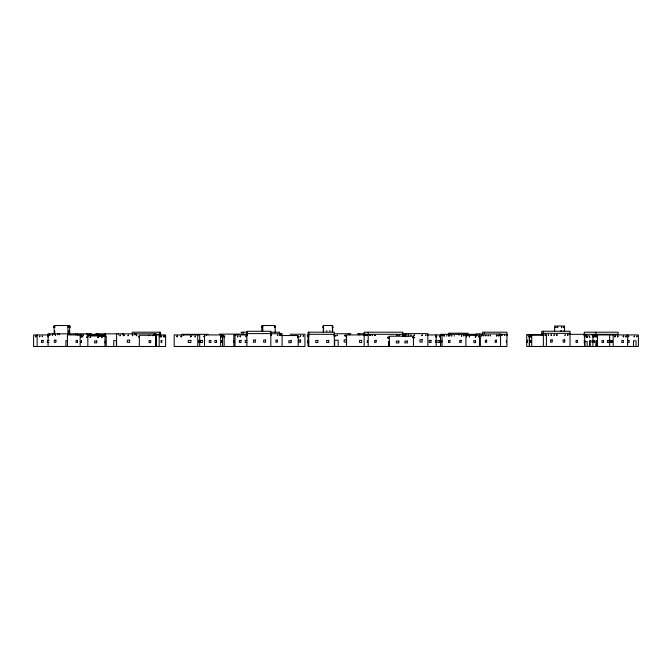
<?xml version="1.0" encoding="UTF-8"?>
<svg xmlns="http://www.w3.org/2000/svg" width="672" height="672" viewBox="0 0 672 672"><rect width="100%" height="100%" fill="white"/><g stroke="black" fill="none" stroke-linecap="round" stroke-linejoin="round"><path stroke-width="1.01" d="M53.794 326.726L54.776 326.726M70.014 326.726L68.149 326.726L68.191 327.34L70.014 327.34L69.972 326.726M274.361 326.726L275.57 326.726M332.405 326.726L332.959 327.34L332.405 327.34L332.564 326.726M54.776 327.34L53.794 327.34L53.836 326.726M274.361 327.34L275.57 327.34L275.554 326.726M323.526 327.34L322.963 327.34L323.005 326.726L323.526 326.726L323.366 327.34M54.81 330.985L54.81 333.068M326.197 330.985L327.146 330.985M329.414 330.985L330.355 330.985M560.54 330.901L561.658 330.901M563.867 330.901L564.556 330.901M247.43 332.203L241.189 332.203L241.189 334.328L247.363 334.328M270.253 332.203L279.611 332.203L279.611 334.328M541.783 333.354L570.007 333.354M246.893 333.598L270.816 333.598M270.648 333.724L282.089 333.724L282.089 346.483M334.48 333.757L350.893 333.757M357.395 333.782L364.955 333.782M402.587 333.782L409.273 333.782M91.409 333.841L48.09 333.841L48.09 346.483M95.768 333.841L156.19 333.841L156.19 346.483M219.358 334.127L239.669 334.127M90.989 334.328L96.424 334.328M155.291 334.328L160.549 334.328L160.549 332.203L132.308 332.203L132.308 334.328M181.961 334.328L208.118 334.328M290.102 334.244L304.937 334.244L304.937 346.483L174.199 346.483L174.199 334.933L199.71 334.933L199.71 346.483M308.07 334.328L334.32 334.328M364.165 334.328L402.864 334.328M477.103 334.328L440.563 334.328L440.563 346.483M499.808 334.328L506.94 334.328M569.386 334.328L618.131 334.328L618.131 332.203L584.304 332.203L584.304 334.328M49.006 334.471L48.308 334.471L48.367 335.11M52.66 334.471L52.298 335.101M55.112 334.471L55.574 335.101L55.213 334.471M80.724 334.471L80.262 335.101M83.21 334.471L83.672 334.471L83.311 335.101M89.3 334.471L88.192 334.471L88.25 335.11L89.3 335.11L89.3 334.471L89.242 335.11M95.432 334.471L95.432 335.11L95.416 334.471L96.692 334.471M97.717 334.471L97.356 335.101M466.889 334.589L477.002 334.589M542.514 334.522L526.697 334.522L526.697 346.483L638.4 346.483L638.4 334.933L592.183 334.933L592.284 335.546M545.622 334.664L545.975 335.328L545.672 334.664M556.618 335.328L557.021 334.664L556.668 335.328M567.974 334.664L567.622 335.328L568.025 334.664M246.893 334.891L246.137 334.891L246.137 335.53L246.893 335.53M270.816 334.891L271.564 334.891L271.564 335.53L270.816 335.53M529.334 334.816L542.413 334.816M48.972 334.933L33.6 334.933L33.6 346.483L165.64 346.483L165.64 334.933L155.056 334.933M82.051 334.933L67.444 334.933L67.444 346.483M89.208 334.942L105.344 334.942M247.372 334.933L233.856 334.933L233.856 346.483M364.073 334.933L364.006 335.546L365.106 335.546L365.106 334.933L346.567 334.933L346.567 346.483M365.551 335.546L367.231 335.546L367.231 334.933L365.551 334.933L365.618 335.546M427.249 334.933L444.688 334.933M501.724 334.933L502.118 335.546L501.757 334.933M584.128 334.933L586.471 334.933L586.471 335.546L584.774 335.546M48.308 335.11L49.006 335.11M52.198 335.101L52.66 335.101L52.634 333.841M465.419 335.286L480.094 335.286L480.094 346.483M483.529 335.219L483.806 335.84M486.15 335.219L485.873 335.84M488.401 335.219L488.124 335.84M490.106 335.219L490.384 335.84M548.596 335.328L548.192 334.664L548.545 335.328M564.934 335.328L565.286 334.664L564.984 335.328M222.138 335.395L224.162 335.395L224.162 346.483M281.719 335.538L298.2 335.538L298.2 346.483M308.725 335.546L307.322 335.546L307.331 336.151L308.725 336.151M333.959 335.546L335.068 335.546L334.984 336.151L334.832 335.546M372.616 335.546L372.187 334.933L372.498 335.546M446.712 335.546L446.662 336.151M449.257 335.546L448.896 336.151L449.215 335.546M454.264 335.546L454.213 336.151M461.353 335.546L461.395 336.151M463.764 335.546L463.806 336.151M592.183 335.546L592.922 335.546M403.082 335.63L405.157 335.63M483.924 335.84L483.647 335.219M485.755 335.84L486.032 335.219M488.006 335.84L488.284 335.219M490.501 335.84L490.224 335.219M584.707 335.84L589.806 335.84M87.696 335.975L106.243 335.975L106.243 346.483M67.385 336.151L67.318 336.756M82.076 336.151L82.69 336.151L82.69 336.756L82.076 336.756L82.076 336.151L82.144 336.756M98.818 336.101L100.136 336.101M101.758 336.101L103.076 336.101M103.211 336.101L103.841 336.101M103.984 336.101L105.328 336.101M155.862 336.151L156.5 336.151L156.5 336.756L155.862 336.756M176.812 336.151L177.467 336.151M181.692 336.151L181.037 336.151L181.037 336.756L181.692 336.756L181.692 336.151L181.616 336.756M190.436 336.151L191.092 336.151L191.092 336.756L190.436 336.756L190.436 336.151L190.512 336.756M204.733 336.151L204.053 336.151L204.053 336.756L204.733 336.756M237.418 336.756L237.838 336.151L237.468 336.756M240.072 336.756L240.484 336.151L240.122 336.756M333.959 336.151L335.068 336.151M346.567 336.151L345.719 336.151L345.719 336.756L346.567 336.756M435.775 336.151L436.708 336.151L436.674 336.756L435.775 336.756M530.292 336.151L531.401 336.151L531.401 336.756L530.292 336.756L530.351 336.151M584.774 336.151L585.295 335.546M597.022 336.151L596.308 336.151L596.308 336.756L597.022 336.756L596.912 336.151M139.339 336.462L138.701 336.462L138.701 337.05L139.339 337.05M155.576 336.462L156.215 336.462L156.215 337.05L155.576 337.05M466.402 336.462L466.838 336.462L466.452 337.05M469.174 336.462L469.602 337.05L469.224 336.462M478.666 336.462L478.237 337.05L478.615 336.462M224.053 336.563L224.759 336.563L224.75 337.151L224.053 337.151M297.805 336.697L298.973 336.697L298.973 337.268L297.805 337.268M81.648 336.756L80.556 336.756L80.556 336.151L81.648 336.151L81.589 336.756M195.502 336.756L194.846 336.756L194.846 336.151L195.502 336.151L195.426 336.756M584.245 336.907L584.245 337.436M589.806 336.907L589.806 337.436M87.024 337.084L86.486 337.084L87.024 337.638M101.959 337.638L101.422 337.084L101.9 337.638M389.105 337.831L387.744 337.831L387.744 337.285L389.105 337.285L389.054 337.831M412.818 337.285L414.162 337.285L414.112 337.831L412.818 337.831M49.006 340.41L47.351 340.41L47.351 342.493L49.006 342.493M246.868 340.41L245.213 340.41L245.213 342.493L246.868 342.493M308.473 340.41L308.431 342.493M435.742 340.41L435.742 342.493M441.084 340.41L440.966 342.493M583.943 340.41L584.774 340.41M627.598 340.41L629.168 340.41L629.168 342.493L627.598 342.493M67.721 340.578L65.932 340.578L65.932 346.483M308.658 340.805L308.591 346.483M590.478 340.805L589.478 340.805L589.478 346.483M596.929 340.805L595.879 340.805L595.879 346.483M583.943 342.493L584.774 342.493M636.023 346.483L636.023 340.805L633.511 340.805L633.511 346.483M627.656 334.933L627.656 346.483M626.27 336.151L626.27 336.756M626.052 336.151L626.052 336.756M623.557 336.151L623.557 336.756M623.339 336.151L623.339 336.756M617.778 336.151L617.778 336.756M617.56 336.151L617.56 336.756M615.182 336.151L615.182 336.756M614.964 336.151L614.964 336.756M613.166 334.933L613.166 346.483M609.655 334.933L609.655 346.483M597.475 334.933L597.475 346.483M596.702 340.805L596.702 346.483M596.417 336.151L596.417 336.756M596.056 336.151L596.056 336.756M595.829 332.203L595.829 334.328M595.56 336.151L595.56 336.756M594.224 336.151L594.224 336.756M593.729 336.151L593.729 336.756M593.62 336.151L593.62 336.756M593.519 336.151L593.519 336.756M593.401 336.151L593.401 336.756M593.023 334.933L593.023 335.546M592.922 334.933L592.889 346.483M592.813 334.933L592.813 335.546M590.234 340.805L590.234 346.483M589.596 336.907L589.596 337.436M587.118 336.907L587.118 337.436M587.177 346.483L587.126 341.51L584.573 341.51L584.573 346.483M586.908 336.907L586.908 337.436M586.37 334.933L586.37 335.546M585.732 334.933L585.841 335.546M585.631 334.933L585.631 335.546M585.522 334.933L585.522 335.546M584.993 334.933L584.892 335.546M584.774 334.328L584.774 346.483M584.623 341.51L584.623 346.483M583.724 334.328L583.724 335.244M570.007 346.483L570.007 331.229L541.783 331.229L541.808 335.462M567.672 334.664L567.672 335.328M564.556 331.17L564.556 326.029L554.618 326.029L554.618 331.17M556.97 334.664L556.97 335.328M551.393 334.664L551.393 335.328M546.386 346.483L546.386 334.933L529.267 334.933L529.267 346.483M543.379 331.229L543.379 346.483M531.72 334.933L531.72 346.483M531.342 336.151L531.342 336.756M530.981 336.151L530.981 336.756M530.922 336.151L530.922 336.756M530.771 336.151L530.712 336.756M530.401 334.522L530.401 335.462M529.687 336.151L529.628 336.756M529.494 334.522L529.494 346.483M529.402 336.151L529.402 336.756M529.049 336.151L529.049 336.756M527.881 334.522L527.881 335.462M507.234 334.933L507.217 335.546M507.091 334.933L507.074 335.546M506.738 334.933L506.722 335.546M506.596 334.933L506.579 335.546M506.386 340.41L506.386 342.493M500.564 346.483L500.564 333.967L476.112 333.967L476.112 336.05M498.977 335.219L498.977 335.84M498.817 335.219L498.817 335.84M496.877 335.219L496.877 335.84M496.717 335.219L496.717 335.84M484.52 332.203L484.52 334.328M482.588 334.328L482.588 332.203L506.94 332.203L506.94 346.483L308.07 346.483L308.07 332.203L334.32 332.203L334.32 346.483M481.799 335.219L481.799 335.84M481.639 335.219L481.639 335.84M479.774 333.967L479.774 346.483M475.39 336.462L475.39 337.05M475.062 334.328L475.062 335.244M468.426 334.538L468.409 335.202M468.283 334.538L468.3 335.202M467.964 335.252L467.964 333.211L448.661 333.211L448.661 335.252M467.737 334.538L467.72 335.202L467.636 334.538M467.485 334.538L467.502 335.202M467.376 334.538L467.376 335.202M465.898 334.328L465.898 346.483M464.638 334.328L464.638 335.244M463.361 334.328L463.361 335.244M461.664 335.546L461.664 336.151M459.068 334.328L459.068 335.244M449.938 333.211L449.938 335.252M449.812 335.202L449.828 334.538L448.19 334.538L448.19 335.202M449.711 334.538L449.694 335.202M449.266 334.538L449.291 335.202M449.182 334.538L449.165 335.202M449.047 334.538L449.03 335.202M448.946 335.546L448.946 336.151M448.904 334.538L448.888 335.202M448.594 334.538L448.61 335.202M448.476 334.538L448.459 335.202M448.342 334.538L448.325 335.202M443.1 334.328L443.1 335.244M442.033 334.328L442.033 346.483M441.823 334.328L441.823 335.244M439.942 336.151L439.942 336.756M439.606 336.151L439.606 336.756M436.17 334.933L436.17 346.483M435.96 336.151L435.985 336.756M435.809 336.151L435.809 336.756M427.862 346.483L427.862 333.631L408.274 333.631L408.274 336.596M413.431 346.483L413.431 336.21L389.29 336.21L389.29 346.483M413.162 337.285L413.213 337.831M406.493 333.782L406.493 334.782M405.695 333.782L405.695 336.714M405.023 335.118L405.157 335.79L405.157 335.118L403.183 335.118L403.183 335.79M404.359 335.118L404.359 335.79M404.225 335.118L404.225 335.79M404.116 335.118L404.116 335.79M403.981 335.118L403.981 335.79M403.318 335.118L403.318 335.79M402.864 336.353L402.864 332.203L364.165 332.203L364.165 346.483M399.538 334.933L399.538 335.546M399.336 334.933L399.336 335.546M396.967 334.933L396.967 335.546M396.766 334.933L396.766 335.546M388.962 346.483L388.962 341.426L388.618 346.483M388.105 337.285L388.156 337.831M387.794 337.285L387.794 337.831M375.043 334.933L375.043 335.546M374.842 334.933L374.842 335.546M372.296 334.933L372.296 335.546M370.205 334.933L370.205 335.546M370.003 334.933L370.003 335.546M368.206 332.203L368.206 346.483M367.164 334.933L367.164 335.546M366.618 334.933L366.668 335.546M366.601 334.933L366.601 335.546M366.173 334.933L366.055 335.546M365.039 334.933L365.039 335.546M364.56 334.933L364.552 335.546M364.484 334.933L364.484 335.546M359.537 333.782L359.537 334.782M358.806 333.782L358.806 334.782M349.642 333.757L349.642 334.757M348.844 333.757L348.844 334.757M338.15 346.483L338.159 340.217L334.673 340.217L334.681 346.483M334.765 335.546L334.774 336.151M332.766 326.726L332.808 327.34M332.64 332.254L332.64 325.517L323.291 325.517L323.291 332.254M332.38 325.517L332.38 332.254M323.551 325.517L323.551 332.254M323.165 326.726L323.114 327.34M308.784 332.203L308.658 346.483M308.566 335.546L308.641 336.151M308.49 335.546L308.431 336.151M308.196 335.546L308.204 336.151M307.852 335.546L307.919 336.151M307.776 336.151L307.684 335.546L307.616 336.151M307.406 335.546L307.39 336.151M298.721 336.697L298.754 337.268M298.057 336.697L298.057 337.268M280.921 333.724L280.921 334.681M275.419 326.726L275.402 327.34M275.167 332.254L275.167 325.517L261.828 325.517L261.828 331.288M275.041 326.726L275.016 327.34M274.898 326.726L274.865 327.34M274.546 326.726L274.52 327.34M270.816 346.483L270.816 331.288L246.893 331.288L246.893 346.483M262.769 325.517L262.769 331.288M262.466 326.726L262.483 327.34M262.139 326.726L262.088 327.34M261.954 326.726L261.971 327.34M261.61 326.726L261.584 327.34M246.338 336.151L246.338 336.756M243.205 332.203L243.205 334.328M240.433 336.151L240.433 336.756M237.787 336.151L237.787 336.756M235.04 334.933L235.04 346.483M222.575 346.483L222.575 334.933L204.49 334.933L204.49 346.483M222.34 336.151L222.39 336.756M222.02 336.151L221.819 336.756M221.466 336.151L221.516 336.756M221.189 336.151L221.239 336.756M220.886 336.151L220.886 336.756M220.609 334.933L220.609 346.483M206.438 334.328L206.438 335.244M204.464 336.151L204.422 336.756M204.095 336.151L204.095 336.756M197.761 334.933L197.761 346.483M191.016 336.151L191.016 336.756M183.641 334.328L183.641 335.244M181.112 336.151L181.112 336.756M177.391 336.151L177.467 336.756L176.812 336.756L176.887 336.151M165.27 336.151L165.27 336.756M164.909 336.151L164.909 336.756M164.119 336.151L164.119 336.756M163.75 336.151L163.75 336.756M161.532 336.151L161.532 336.756M161.171 336.151L161.171 336.756M160.331 336.151L160.331 336.756M159.961 336.151L159.961 336.756M159.466 332.203L159.466 334.328M159.18 334.933L159.18 346.483M155.862 334.933L155.862 346.483M155.576 346.483L155.576 335.278L139.339 335.278L139.339 346.483M154.258 333.841L154.258 334.79M153.166 335.74L153.166 335.11L152.645 335.74M149.176 335.74L149.176 335.11L148.646 335.74M135.803 333.841L135.803 334.79M134.728 333.841L134.728 334.79M123.253 333.841L123.253 334.79M122.766 333.841L122.766 334.79M118.549 333.841L118.549 334.79M116.617 333.841L116.617 346.483M116.399 346.483L116.407 340.578L113.753 340.578L113.77 346.483M105.386 333.841L105.386 334.79M104.975 335.975L104.975 346.483M104.899 333.841L104.899 334.79M103.278 335.101L102.917 334.471L102.95 335.101M101.472 337.084L101.472 337.638M100.372 335.101L100.338 334.471L99.977 335.101M98.053 333.841L98.053 334.79M97.826 337.084L97.826 337.638M97.684 334.471L97.717 335.101M96.986 333.841L96.986 334.79M96.365 334.471L96.382 335.11M96.214 334.471L96.197 335.11M96.071 334.471L96.054 335.11M95.726 334.471L95.743 335.11M95.575 334.471L95.6 335.11M91.174 335.11L91.123 334.471L89.552 334.471L89.611 335.11L90.686 335.11L90.686 334.471M90.628 335.11L90.544 334.471L90.485 335.11M90.182 334.471L90.241 335.11M90.082 333.841L90.048 335.11M88.67 334.471L88.612 335.11M87.839 333.841L87.839 346.483M86.965 337.084L86.965 337.638M86.864 333.841L86.864 334.79M83.572 334.471L83.572 335.101M82.622 336.151L82.622 336.756M81.169 336.151L81.169 336.756M81.043 336.151L81.102 336.756M80.623 334.471L80.724 335.101M80.615 336.151L80.615 336.756M80.363 334.471L80.363 335.101M80.153 334.933L80.153 346.483M77.809 335.101L77.809 334.471L77.347 335.101M77.708 334.471L77.708 335.101M77.448 334.471L77.448 335.101M76.986 333.841L76.986 334.79M75.516 333.841L75.516 334.79M69.712 326.726L69.67 327.34M69.67 334.177L69.67 325.517L54.155 325.517L54.155 334.177M68.746 326.726L68.788 327.34M68.443 326.726L68.477 327.34M67.914 325.517L67.914 334.177M59.262 333.841L59.262 334.79M57.784 333.841L57.784 334.79M55.474 334.471L55.474 335.101M54.096 326.726L54.096 327.34M52.559 334.471L52.559 335.101M49.93 334.471L49.93 335.101M49.669 334.471L49.669 335.101M49.417 333.841L49.417 334.79M37.145 334.933L37.145 346.483M35.96 336.151L35.96 336.756M35.675 336.151L35.675 336.756M262.643 326.726L261.433 326.726L261.458 327.34L262.643 327.34L262.643 326.726M555.996 327.113L555.752 327.65L555.996 327.113M557.777 327.113L557.533 327.65L557.777 327.113M561.75 327.113L561.506 327.65L561.75 327.113M563.606 327.113L563.363 327.65L563.606 327.113M68.998 330.985L68.813 333.068L68.998 330.985M50.03 334.471L49.568 335.101L50.03 334.471M551.443 334.664L551.04 335.328L551.443 334.664M554.333 334.664L553.93 335.328L554.333 334.664M277.855 335L277.536 335.639L277.855 335M280.266 335L279.947 335.639L280.266 335M370.322 334.933L369.886 335.546L370.322 334.933M375.152 334.933L374.724 335.546L375.152 334.933M397.076 334.933L396.648 335.546L397.076 334.933M399.655 334.933L399.227 335.546L399.655 334.933M403.015 334.933L402.948 335.546L403.015 334.933M410.995 334.984L410.516 335.664L410.995 334.984M414.506 334.984L414.019 335.664L414.506 334.984M422.318 334.984L421.84 335.664L422.318 334.984M425.981 334.984L425.502 335.664L425.981 334.984M504.773 334.933L504.403 335.546L504.739 334.933M507.377 334.933L506.436 334.933L506.436 335.546L507.377 335.546L507.36 334.933M120.464 335.11L119.944 335.74L120.464 335.11M124.295 335.11L123.766 335.74L124.295 335.11M128.528 335.11L127.999 335.74L128.528 335.11M132.821 335.11L132.292 335.74L132.821 335.11M136.819 335.11L136.29 335.74L136.819 335.11M337.453 335.093L336.941 335.765L337.453 335.093M345.24 335.093L344.761 335.765L345.24 335.093M481.908 335.219L481.522 335.84L481.908 335.219M496.994 335.219L496.6 335.84L496.994 335.219M499.094 335.219L498.7 335.84L499.094 335.219M300.745 335.53L300.376 336.176L300.745 335.53M303.517 335.53L303.156 336.176L303.517 335.53M444.402 335.546L444.041 336.151L444.402 335.546M451.853 335.546L451.534 336.151L451.802 335.546M36.128 336.151L35.515 336.151L35.515 336.756L36.128 336.756L36.128 336.151M39.9 336.151L39.53 336.756L39.9 336.151M42.554 336.151L42.193 336.756L42.554 336.151M48.476 336.151L48.115 336.756L48.476 336.151M160.482 336.151L159.802 336.151L159.802 336.756L160.482 336.756L160.482 336.151M161.692 336.151L161.011 336.151L161.011 336.756L161.692 336.756L161.692 336.151M164.279 336.151L163.59 336.151L163.59 336.756L164.279 336.756L164.279 336.151M165.43 336.151L164.749 336.151L164.749 336.756L165.43 336.756L165.43 336.151M223.02 336.151L220.836 336.151L220.836 336.756L223.02 336.756L222.978 336.151M246.389 336.151L246.028 336.756L246.389 336.151M440.017 336.151L439.53 336.756L440.017 336.151M530.082 336.151L528.998 336.151L528.998 336.756L530.082 336.756L530.032 336.151M594.342 336.151L592.796 336.151L592.796 336.756L594.342 336.756L594.342 336.151M596.165 336.151L595.451 336.151L595.451 336.756L596.165 336.756L596.165 336.151M615.317 336.151L614.821 336.756L615.317 336.151M617.912 336.151L617.417 336.756L617.912 336.151M623.692 336.151L623.204 336.756L623.692 336.151M626.405 336.151L625.909 336.756L626.405 336.151M628.765 336.151L628.421 336.756L628.765 336.151M634.393 336.151L634.049 336.756L634.393 336.151M637.031 336.151L636.686 336.756L637.031 336.151M475.776 336.462L475.339 337.05L475.776 336.462M587.261 336.907L586.774 337.436L587.261 336.907M90.518 337.084L89.981 337.638L90.46 337.084M98.305 337.084L97.768 337.638L98.305 337.084M346.349 339.788L344.165 339.788L344.165 342.082L346.349 342.082L346.349 339.788M422.134 339.721L419.95 339.721L419.95 342.04L422.134 342.04L422.134 339.721M552.182 339.923L550.57 339.923L550.57 342.174L552.182 342.174L552.182 339.923M564.732 339.923L563.128 339.923L563.128 342.174L564.732 342.174L564.732 339.923M255.394 340.04L253.436 340.04L253.436 342.25L255.394 342.25L255.394 340.04M265.608 340.04L263.651 340.04L263.651 342.25L265.608 342.25L265.608 340.04M277.36 340.108L275.915 340.108L275.915 342.292L277.36 342.292L277.36 340.108M300.602 340.04L298.948 340.04L298.948 342.25L300.602 342.25L300.602 340.04M55.919 340.166L54.272 340.166L54.272 342.334L55.919 342.334L55.919 340.166M129.688 340.166L127.302 340.166L127.302 342.334L129.688 342.334L129.688 340.166M486.646 340.225L485.386 340.225L485.386 342.376L486.646 342.376L486.646 340.225M496.448 340.225L495.188 340.225L495.188 342.376L496.448 342.376L496.448 340.225M527.596 340.192L527.276 342.35L527.596 340.192M43.134 340.41L41.471 340.41L41.471 342.493L43.134 342.493L43.134 340.41M77.498 340.41L76.079 340.41L76.079 342.493L77.498 342.493L77.498 340.41M81.53 340.41L81.245 342.493L81.53 340.41M161.792 340.41L161.07 340.41L161.07 342.493L161.792 342.493L161.792 340.41M190.873 340.41L188.236 340.41L188.236 342.493L190.873 342.493L190.873 340.41M199.122 340.41L198.929 342.493L199.122 340.41M202.423 340.41L200.281 340.41L200.281 342.493L202.423 342.493L202.423 340.41M210.865 340.41L209.219 340.41L209.219 342.493L210.865 342.493L210.865 340.41M216.56 340.41L214.914 340.41L214.914 342.493L216.56 342.493L216.56 340.41M222.004 340.41L221.785 342.493L222.004 340.41M234.234 340.41L234.1 342.493L234.234 340.41M241.004 340.41L239.358 340.41L239.358 342.493L241.004 342.493L241.004 340.41M308.238 340.41L308.188 343.157L308.238 340.41M317.856 340.41L315.764 340.41L315.764 342.493L317.856 342.493L317.856 340.41M328.759 340.41L326.668 340.41L326.668 342.493L328.759 342.493L328.759 340.41M361.679 340.41L359.478 340.41L359.478 342.493L361.679 342.493L361.679 340.41M367.584 340.41L367.282 342.493L367.584 340.41M376.11 340.41L374.674 340.41L374.674 342.493L376.11 342.493L376.11 340.41M431.021 340.41L429.265 340.41L429.265 342.493L431.021 342.493L431.021 340.41M439.782 340.41L437.909 340.41L437.909 342.493L439.782 342.493L439.782 340.41M441.714 340.41L441.596 342.493L441.714 340.41M449.921 340.41L448.476 340.41L448.476 342.493L449.921 342.493L449.921 340.41M461.168 340.41L459.732 340.41L459.732 342.493L461.168 342.493L461.168 340.41M530.174 340.41L529.922 342.493L530.174 340.41M531.065 340.41L530.813 342.493L531.065 340.41M577.391 340.41L576.047 340.41L576.047 342.493L577.391 342.493L577.391 340.41M592.477 340.41L591.998 340.41L591.998 342.493L592.477 342.493L592.477 340.41M594.468 340.41L593.956 340.41L593.956 342.493L594.468 342.493L594.468 340.41M603.574 340.41L602.003 340.41L602.003 342.493L603.574 342.493L603.574 340.41M609.034 340.41L607.454 340.41L607.454 342.493L609.034 342.493L609.034 340.41M611.05 340.41L610.688 342.493L611.05 340.41M612.284 340.41L611.932 342.493L612.284 340.41M623.423 340.41L621.802 340.41L621.802 342.493L623.423 342.493L623.423 340.41M150.704 340.586L149.05 340.586L149.05 342.611L150.704 342.611L150.704 340.586M475.574 340.586L473.852 340.586L473.852 342.611L475.574 342.611L475.574 340.586M291.194 340.729L288.809 340.729L288.809 342.703L291.194 342.703L291.194 340.729M96.785 340.956L94.609 340.956L94.609 342.854L96.785 342.854L96.785 340.956M105.386 340.956L105.244 342.854L105.386 340.956M398.84 341.074L396.371 341.074L396.371 342.93L398.84 342.93L398.84 341.074M407.366 341.074L404.905 341.074L404.905 342.93L407.366 342.93L407.366 341.074M436.481 336.756L436.481 336.151L436.456 336.756M413.818 337.831L413.818 337.285L413.767 337.831M388.744 337.831L388.744 337.285L388.693 337.831M334.547 336.151L334.547 335.546L334.48 336.151M88.88 335.11L88.88 334.471L88.822 335.11M69.418 327.34L69.418 326.726L69.376 327.34M69.115 327.34L69.115 326.726L69.082 327.34M54.726 327.34L54.734 326.726L54.684 327.34M54.424 327.34L54.424 326.726L54.39 327.34"/></g></svg>
